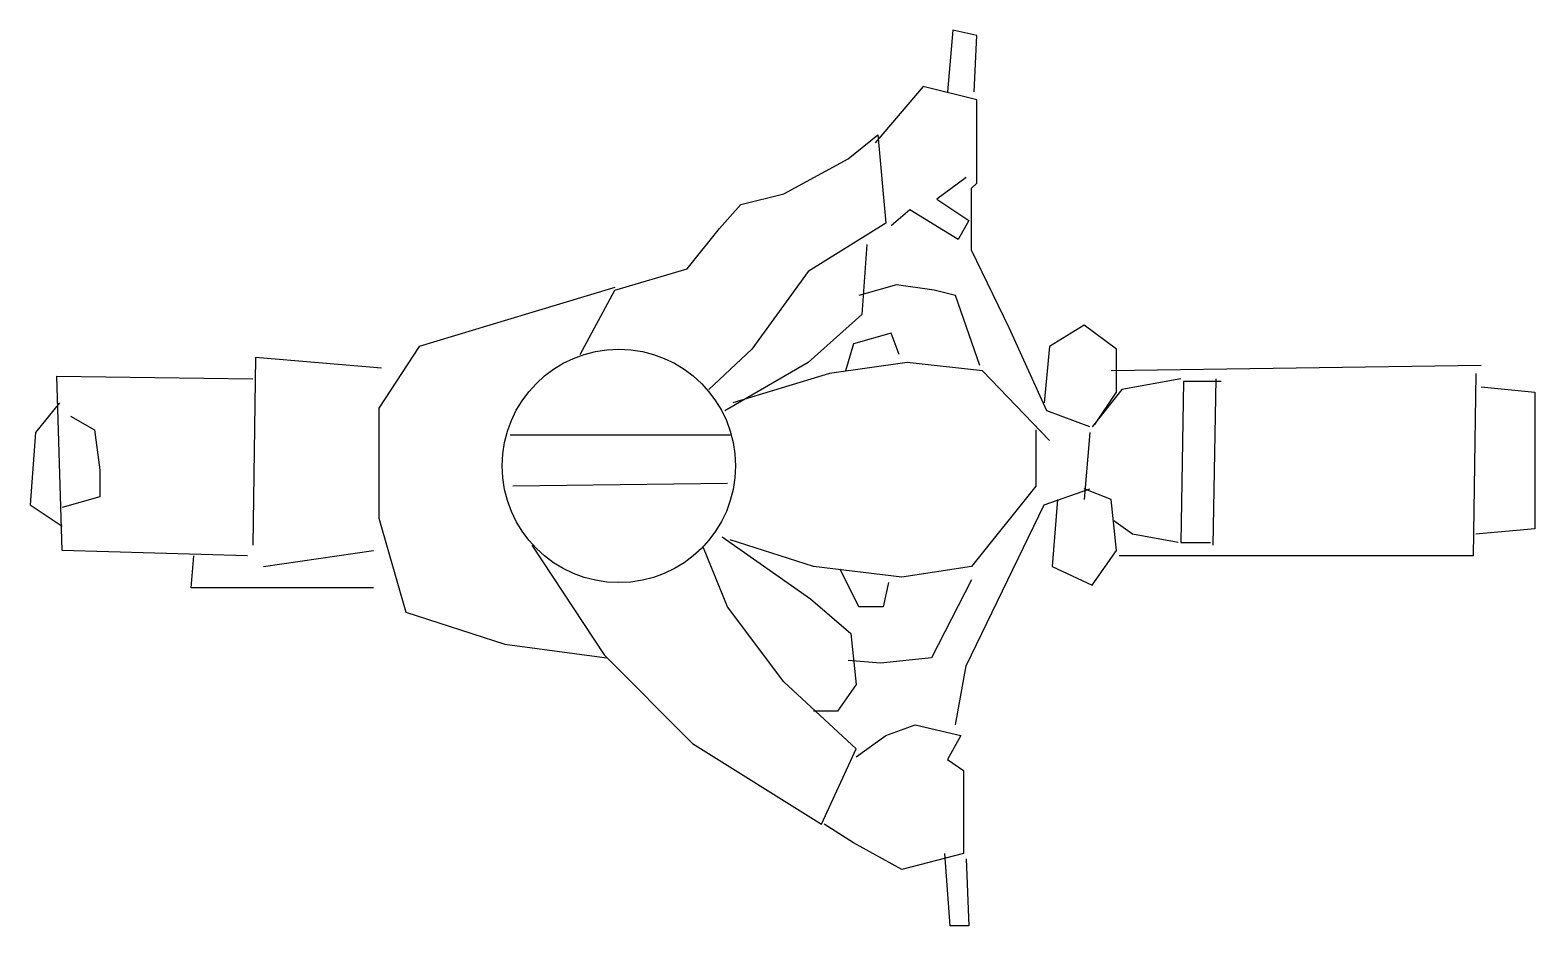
# Model space of a CAD drawing. Header units: millimetres. Extents: x -1542.7 to -1541.08, y 1792.73 to 1793.69.
import ezdxf

# ---------------------------------------------------------------- set-up
doc = ezdxf.new("R2010")
doc.units = ezdxf.units.MM
doc.header["$LTSCALE"] = 10
doc.layers.add('Humanos', color=2, linetype='Continuous')

msp = doc.modelspace()

# ---------------------------------------------------------------- linework, layer by layer
at = {"layer": 'Humanos'}
for p, q in [((-1541.7097, 1793.6874), (-1541.7155, 1793.6212)), ((-1541.6838, 1793.6816), (-1541.7097, 1793.6874)), ((-1541.6867, 1793.6212), (-1541.6838, 1793.6816)), ((-1541.7414, 1793.6269), (-1541.7932, 1793.5664)), ((-1541.6838, 1793.6125), (-1541.7414, 1793.6269)), ((-1541.6838, 1793.5232), (-1541.6838, 1793.6125)), ((-1541.8221, 1793.5492), (-1541.7904, 1793.5751)), ((-1541.7904, 1793.5751), (-1541.7817, 1793.48)), ((-1541.8912, 1793.5117), (-1541.8221, 1793.5492)), ((-1541.6953, 1793.529), (-1541.727, 1793.506)), ((-1541.6896, 1793.5175), (-1541.6838, 1793.5232)), ((-1541.9372, 1793.5002), (-1541.8912, 1793.5117)), ((-1541.6896, 1793.4512), (-1541.6896, 1793.5175)), ((-1541.9603, 1793.4743), (-1541.9372, 1793.5002)), ((-1541.7558, 1793.4944), (-1541.776, 1793.4772)), ((-1541.704, 1793.4627), (-1541.7558, 1793.4944)), ((-1541.727, 1793.506), (-1541.6924, 1793.4829)), ((-1541.9948, 1793.4311), (-1541.9603, 1793.4743)), ((-1541.7817, 1793.48), (-1541.8652, 1793.4282)), ((-1541.6924, 1793.4829), (-1541.704, 1793.4627)), ((-1541.8019, 1793.457), (-1541.8076, 1793.3821)), ((-1541.6492, 1793.3677), (-1541.6896, 1793.4512)), ((-1542.0726, 1793.408), (-1541.9948, 1793.4311)), ((-1541.8652, 1793.4282), (-1541.9257, 1793.3447)), ((-1542.0726, 1793.4109), (-1542.1878, 1793.3764)), ((-1541.7702, 1793.4138), (-1541.8105, 1793.4023)), ((-1541.7299, 1793.408), (-1541.7702, 1793.4138)), ((-1542.11, 1793.3389), (-1542.0726, 1793.408)), ((-1541.7068, 1793.4023), (-1541.7299, 1793.408)), ((-1541.6809, 1793.3274), (-1541.7068, 1793.4023)), ((-1541.8076, 1793.3821), (-1541.8652, 1793.3303)), ((-1542.1878, 1793.3764), (-1542.2828, 1793.3476)), ((-1541.776, 1793.362), (-1541.8163, 1793.3504)), ((-1541.7673, 1793.3389), (-1541.776, 1793.362)), ((-1541.6089, 1793.2784), (-1541.6492, 1793.3677)), ((-1541.5686, 1793.3706), (-1541.606, 1793.3476)), ((-1541.534, 1793.3447), (-1541.5686, 1793.3706)), ((-1542.2828, 1793.3476), (-1542.326, 1793.2813)), ((-1541.9257, 1793.3447), (-1541.9718, 1793.3015)), ((-1541.8163, 1793.3504), (-1541.8249, 1793.3216)), ((-1541.606, 1793.3476), (-1541.6118, 1793.2871)), ((-1541.534, 1793.2986), (-1541.534, 1793.3447)), ((-1542.4585, 1793.336), (-1542.4614, 1793.1344)), ((-1542.3232, 1793.3245), (-1542.4585, 1793.336)), ((-1541.8652, 1793.3303), (-1541.9545, 1793.2784)), ((-1541.7587, 1793.3303), (-1541.8422, 1793.3187)), ((-1541.678, 1793.3216), (-1541.7587, 1793.3303)), ((-1542.6717, 1793.3159), (-1542.4614, 1793.313)), ((-1542.6659, 1793.1287), (-1542.6717, 1793.3159)), ((-1541.8422, 1793.3187), (-1541.9459, 1793.2871)), ((-1541.606, 1793.2467), (-1541.678, 1793.3216)), ((-1541.1424, 1793.3274), (-1541.5398, 1793.3216)), ((-1541.4649, 1793.313), (-1541.5283, 1793.3015)), ((-1541.4275, 1793.313), (-1541.4304, 1793.1344)), ((-1541.1481, 1793.3187), (-1541.151, 1793.1229)), ((-1541.5283, 1793.3015), (-1541.56, 1793.2612)), ((-1541.5571, 1793.264), (-1541.534, 1793.2986)), ((-1541.4621, 1793.3101), (-1541.4649, 1793.1373)), ((-1541.4217, 1793.3101), (-1541.4621, 1793.3101)), ((-1541.1424, 1793.3044), (-1541.0848, 1793.2986)), ((-1541.0848, 1793.2986), (-1541.0848, 1793.1517)), ((-1542.6688, 1793.2871), (-1542.6947, 1793.2554)), ((-1542.326, 1793.2813), (-1542.326, 1793.1632)), ((-1542.6572, 1793.2727), (-1542.6313, 1793.2583)), ((-1541.5628, 1793.2612), (-1541.6089, 1793.2784)), ((-1542.6947, 1793.2554), (-1542.7005, 1793.1776)), ((-1542.6313, 1793.2583), (-1542.6256, 1793.2151)), ((-1541.9488, 1793.2525), (-1542.1849, 1793.2525)), ((-1541.6205, 1793.2583), (-1541.6205, 1793.1978)), ((-1541.5628, 1793.2554), (-1541.5686, 1793.1834)), ((-1542.6256, 1793.2151), (-1542.6256, 1793.1863)), ((-1541.9517, 1793.2007), (-1542.1821, 1793.1978)), ((-1542.6256, 1793.1863), (-1542.6659, 1793.1748)), ((-1541.6205, 1793.1978), (-1541.6896, 1793.1114)), ((-1541.6118, 1793.1776), (-1541.5628, 1793.1949)), ((-1541.5974, 1793.1834), (-1541.6032, 1793.1114)), ((-1541.5398, 1793.1834), (-1541.5686, 1793.1949)), ((-1541.534, 1793.1287), (-1541.5398, 1793.1834)), ((-1542.7005, 1793.1776), (-1542.6659, 1793.1546)), ((-1541.6953, 1793.0048), (-1541.6118, 1793.1776)), ((-1542.326, 1793.1632), (-1542.2972, 1793.0624)), ((-1541.5168, 1793.146), (-1541.5369, 1793.1604)), ((-1541.0848, 1793.1517), (-1541.1481, 1793.146)), ((-1541.9574, 1793.1431), (-1541.8624, 1793.0768)), ((-1541.8595, 1793.1114), (-1541.9488, 1793.1402)), ((-1541.4678, 1793.1373), (-1541.5168, 1793.146)), ((-1541.4649, 1793.1373), (-1541.4332, 1793.1373)), ((-1542.4672, 1793.1229), (-1542.6659, 1793.1287)), ((-1542.5276, 1793.0884), (-1542.5248, 1793.1229)), ((-1542.4499, 1793.1114), (-1542.3318, 1793.1287)), ((-1542.1619, 1793.1344), (-1542.0841, 1793.0164)), ((-1541.9517, 1793.0682), (-1541.9776, 1793.1316)), ((-1541.56, 1793.0912), (-1541.534, 1793.1287)), ((-1541.151, 1793.1229), (-1541.5312, 1793.1229)), ((-1541.7644, 1793.0999), (-1541.8595, 1793.1114)), ((-1541.8105, 1793.0682), (-1541.8307, 1793.1085)), ((-1541.6896, 1793.1114), (-1541.7644, 1793.0999)), ((-1541.6032, 1793.1114), (-1541.56, 1793.0912)), ((-1542.3318, 1793.0884), (-1542.5276, 1793.0884)), ((-1541.7788, 1793.0941), (-1541.7846, 1793.0682)), ((-1541.6896, 1793.097), (-1541.7328, 1793.0135)), ((-1541.8624, 1793.0768), (-1541.8192, 1793.0394)), ((-1542.2972, 1793.0624), (-1542.1907, 1793.0279)), ((-1541.8912, 1792.9876), (-1541.9517, 1793.0682)), ((-1541.7846, 1793.0682), (-1541.8105, 1793.0682)), ((-1541.8192, 1793.0394), (-1541.8134, 1792.9847)), ((-1542.1907, 1793.0279), (-1542.0812, 1793.0135)), ((-1542.0841, 1793.0164), (-1541.9891, 1792.9213)), ((-1541.7875, 1793.0077), (-1541.8221, 1793.0106)), ((-1541.7328, 1793.0135), (-1541.7875, 1793.0077)), ((-1541.7068, 1792.9415), (-1541.6953, 1793.0048)), ((-1541.8134, 1792.9156), (-1541.8912, 1792.9876)), ((-1541.8134, 1792.9847), (-1541.8336, 1792.9559)), ((-1541.8336, 1792.9559), (-1541.8595, 1792.9559)), ((-1541.7817, 1792.93), (-1541.75, 1792.9415)), ((-1541.75, 1792.9415), (-1541.7011, 1792.93)), ((-1541.8134, 1792.9069), (-1541.7817, 1792.93)), ((-1541.7011, 1792.93), (-1541.7155, 1792.904)), ((-1541.9891, 1792.9213), (-1541.8509, 1792.8349)), ((-1541.8509, 1792.8349), (-1541.8134, 1792.9156)), ((-1541.7155, 1792.904), (-1541.6982, 1792.8925)), ((-1541.6982, 1792.8925), (-1541.6982, 1792.8032)), ((-1541.8163, 1792.8148), (-1541.848, 1792.8349)), ((-1541.7644, 1792.786), (-1541.8163, 1792.8148)), ((-1541.6982, 1792.8032), (-1541.7644, 1792.786)), ((-1541.7126, 1792.7255), (-1541.7184, 1792.8032)), ((-1541.6953, 1792.7975), (-1541.6924, 1792.7255)), ((-1541.6924, 1792.7255), (-1541.7126, 1792.7255))]:
    msp.add_line(p, q, dxfattribs=at)
msp.add_circle((-1542.0683, 1793.2194), 0.1253, dxfattribs=at)

doc.saveas('drawing.dxf')
